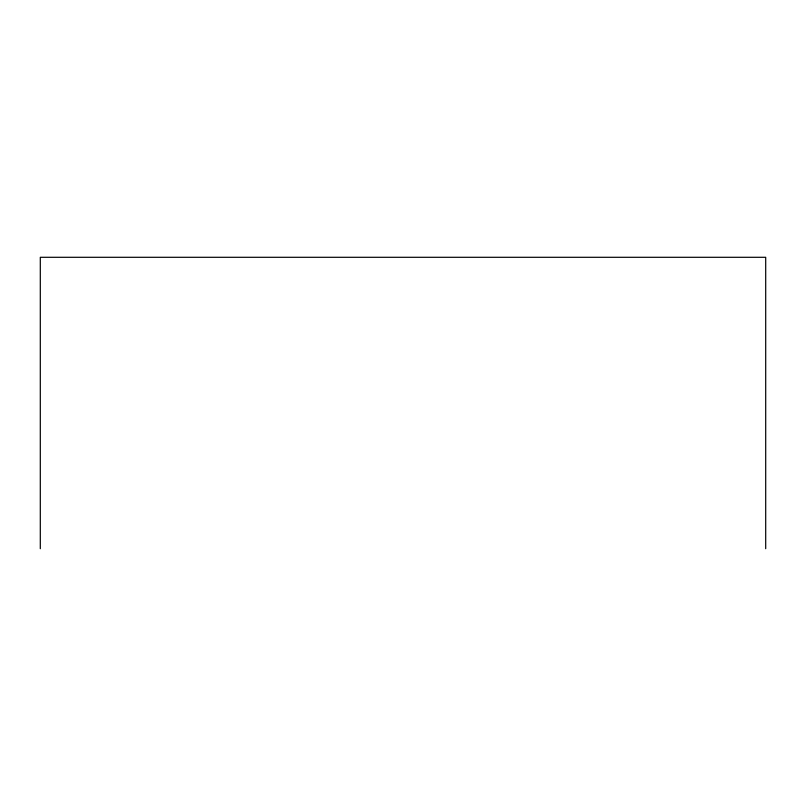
<?xml version="1.0" encoding="UTF-8"?>
<svg xmlns="http://www.w3.org/2000/svg" width="806" height="806" viewBox="0 0 806 806"><rect width="100%" height="100%" fill="white"/><g stroke="black" fill="none" stroke-linecap="round" stroke-linejoin="round"><path stroke-width="1.21" d="M765.7 548.705L765.7 257.295L40.3 257.295L40.3 548.705"/></g></svg>
